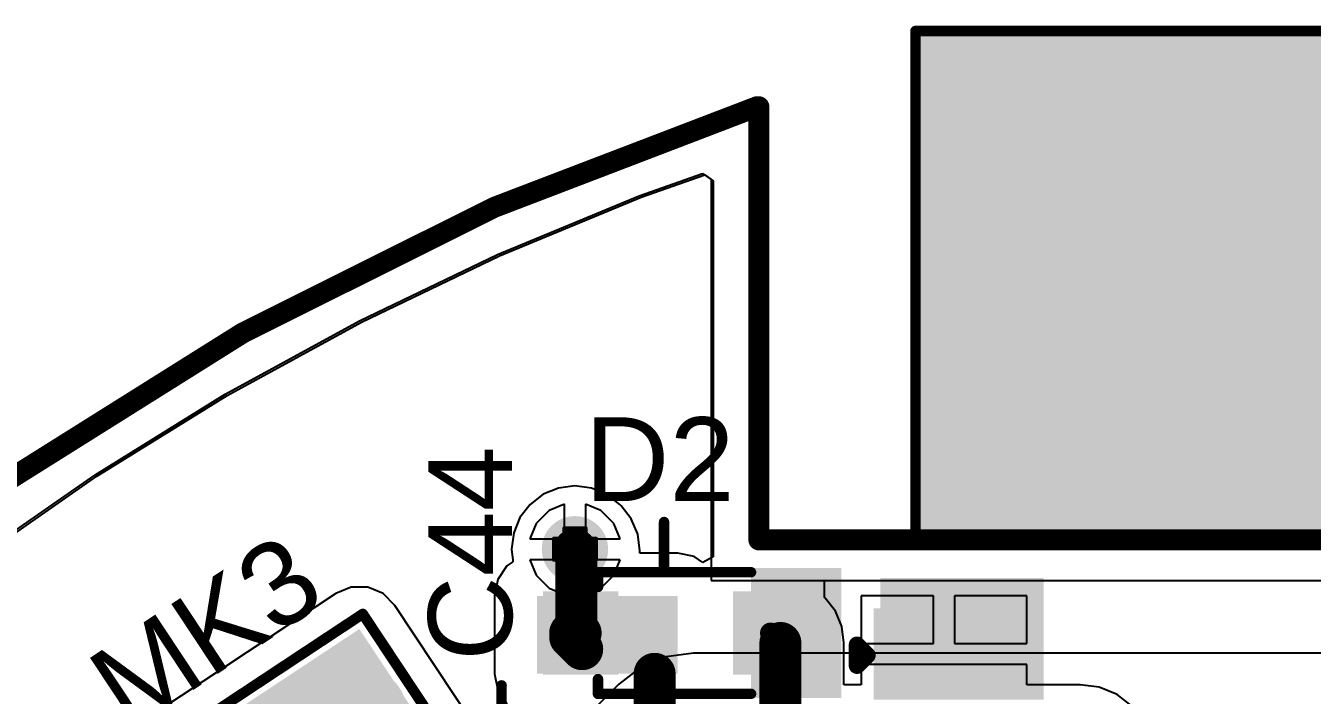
# Model space of a CAD drawing. Header units: inches. Extents: x -60 to 307, y -25 to 134.
# Drawn here: x 3.12 to 18.71, y 47.12 to 55.24 of the extents above; entities that cross this region are included whole.
import ezdxf

# ---------------------------------------------------------------- set-up
doc = ezdxf.new("R2010")
doc.units = ezdxf.units.IN
for name, color, linetype in [('BOARD OUTLINE', 216, 'Continuous'), ('Bottom Layer', 5, 'Continuous'), ('Bottom Solder', 6, 'Continuous'), ('Drill Drawing', 1, 'Continuous'), ('Keep-Out Layer', 6, 'Continuous'), ('Pad Holes', 156, 'Continuous'), ('Top Layer', 1, 'Continuous'), ('Top Overlay', 2, 'Continuous'), ('Top Paste', 8, 'Continuous'), ('Top Solder', 216, 'Continuous'), ('Via Holes', 16, 'Continuous')]:
    doc.layers.add(name, color=color, linetype=linetype)
doc.styles.add('Arial', font='', dxfattribs={"height": 0.2})
doc.styles.get('Arial').set_extended_font_data('Arial')

# ---------------------------------------------------------------- blocks, each defined once
blk = doc.blocks.new('SOD_323_7')
at = {"layer": 'Top Layer'}
for points in [[(-0.75, -0.45), (-1.55, -0.45), (-1.55, 0.45), (-0.75, 0.45)], [(1.55, -0.45), (0.75, -0.45), (0.75, 0.45), (1.55, 0.45)]]:
    blk.add_hatch(color=1, dxfattribs=at).paths.add_polyline_path(points)
at = {"layer": 'Top Overlay'}
for points in [[(-2.007, 0.483), (-0.915, 0.483), (-0.915, 0.787), (-2.007, 0.787)], [(-2.007, -0.508), (-1.575, -0.508), (-1.575, 0.508), (-2.007, 0.508)], [(-2.007, -0.787), (-0.915, -0.787), (-0.915, -0.483), (-2.007, -0.483)]]:
    blk.add_hatch(color=2, dxfattribs=at).paths.add_polyline_path(points)
at = {"layer": 'Top Paste'}
for points in [[(-0.75, -0.45), (-1.55, -0.45), (-1.55, 0.45), (-0.75, 0.45)], [(1.55, -0.45), (0.75, -0.45), (0.75, 0.45), (1.55, 0.45)]]:
    blk.add_hatch(color=8, dxfattribs=at).paths.add_polyline_path(points)
at = {"layer": 'Top Solder'}
for points in [[(-0.695, -0.505), (-1.605, -0.505), (-1.605, 0.505), (-0.695, 0.505)], [(1.605, -0.505), (0.695, -0.505), (0.695, 0.505), (1.605, 0.505)]]:
    blk.add_hatch(color=216, dxfattribs=at).paths.add_polyline_path(points)
at = {"layer": 'Top Overlay'}
for points in [[(0.94, 0.737, 0.127, 0.127, 0), (-0.914, 0.737, 0.127, 0.127, 0)], [(0.94, 0.737, 0.127, 0.127, 0), (0.94, 0.559, 0.127, 0.127, 0)], [(0.94, -0.559, 0.127, 0.127, 0), (0.94, -0.737, 0.127, 0.127, 0)], [(0.94, -0.737, 0.127, 0.127, 0), (-0.914, -0.737, 0.127, 0.127, 0)]]:
    blk.add_lwpolyline(points, format="xyseb", dxfattribs=at)
for points in [[(-0.946, 0.737, 0.0635, 0.0635, 1), (-0.883, 0.737, 0.0635, 0.0635, 1)], [(0.908, 0.737, 0.0635, 0.0635, 1), (0.972, 0.737, 0.0635, 0.0635, 1)], [(0.908, 0.737, 0.0635, 0.0635, 1), (0.972, 0.737, 0.0635, 0.0635, 1)], [(0.908, 0.559, 0.0635, 0.0635, 1), (0.972, 0.559, 0.0635, 0.0635, 1)], [(0.908, -0.559, 0.0635, 0.0635, 1), (0.972, -0.559, 0.0635, 0.0635, 1)], [(-0.946, -0.737, 0.0635, 0.0635, 1), (-0.883, -0.737, 0.0635, 0.0635, 1)], [(0.908, -0.737, 0.0635, 0.0635, 1), (0.972, -0.737, 0.0635, 0.0635, 1)], [(0.908, -0.737, 0.0635, 0.0635, 1), (0.972, -0.737, 0.0635, 0.0635, 1)]]:
    blk.add_lwpolyline(points, format="xyseb", close=True, dxfattribs=at)
blk = doc.blocks.new('41_SMD_M______10')
at = {"layer": 'Keep-Out Layer'}
blk.add_hatch(color=6, dxfattribs=at).paths.add_polyline_path([(-9.042, 10.287), (9.042, 10.287), (9.042, 16.383), (-9.042, 16.383)])
at = {"layer": 'Top Layer'}
blk.add_hatch(color=1, dxfattribs=at).paths.add_polyline_path([(-9.5, 9.33), (-8, 9.33), (-8, 8.43), (-9.5, 8.43)])
at = {"layer": 'Top Overlay'}
for points in [[(-7.671, 11.735), (-6.96, 11.735), (-6.96, 15.9), (-7.671, 15.9)], [(-7.671, 15.367), (-5.207, 15.367), (-5.207, 15.9), (-7.671, 15.9)], [(-5.207, 15.9), (-5.918, 15.9), (-5.918, 11.735), (-5.207, 11.735)], [(-5.283, 15.367), (-2.743, 15.367), (-2.743, 15.9), (-5.283, 15.9)], [(-9.521, 9.362), (-7.541, 9.362), (-7.541, 9.802), (-9.521, 9.802)], [(-7.959, 8.328), (-7.541, 8.328), (-7.541, 9.406), (-7.959, 9.406)]]:
    blk.add_hatch(color=2, dxfattribs=at).paths.add_polyline_path(points)
at = {"layer": 'Top Paste'}
blk.add_hatch(color=8, dxfattribs=at).paths.add_polyline_path([(-9.5, 9.33), (-8, 9.33), (-8, 8.43), (-9.5, 8.43)])
at = {"layer": 'Top Solder'}
blk.add_hatch(color=216, dxfattribs=at).paths.add_polyline_path([(-9.602, 9.432), (-7.898, 9.432), (-7.898, 8.328), (-9.602, 8.328)])
at = {"layer": 'Top Overlay'}
for points in [[(-9.096, 16.434, 0.127, 0.127, 0), (9.091, 16.434, 0.127, 0.127, 0)], [(-9.096, 10.244, 0.127, 0.127, 0), (-9.096, 16.434, 0.127, 0.127, 0)], [(-9.096, 10.244, 0.127, 0.127, 0), (9.086, 10.244, 0.127, 0.127, 0)], [(-9.804, 8.992, 0.2, 0.2, 0), (-9.677, 8.865, 0.2, 0.2, 0)], [(-9.804, 8.738, 0.2, 0.2, 0), (-9.804, 8.992, 0.2, 0.2, 0)], [(-9.804, 8.738, 0.2, 0.2, 0), (-9.677, 8.865, 0.2, 0.2, 0)]]:
    blk.add_lwpolyline(points, format="xyseb", dxfattribs=at)
for points in [[(-9.127, 16.434, 0.0635, 0.0635, 1), (-9.064, 16.434, 0.0635, 0.0635, 1)], [(-9.127, 16.434, 0.0635, 0.0635, 1), (-9.064, 16.434, 0.0635, 0.0635, 1)], [(-9.127, 10.244, 0.0635, 0.0635, 1), (-9.064, 10.244, 0.0635, 0.0635, 1)], [(-9.127, 10.244, 0.0635, 0.0635, 1), (-9.064, 10.244, 0.0635, 0.0635, 1)], [(-9.854, 8.992, 0.1, 0.1, 1), (-9.754, 8.992, 0.1, 0.1, 1)], [(-9.854, 8.992, 0.1, 0.1, 1), (-9.754, 8.992, 0.1, 0.1, 1)], [(-9.727, 8.865, 0.1, 0.1, 1), (-9.627, 8.865, 0.1, 0.1, 1)], [(-9.727, 8.865, 0.1, 0.1, 1), (-9.627, 8.865, 0.1, 0.1, 1)], [(-9.854, 8.738, 0.1, 0.1, 1), (-9.754, 8.738, 0.1, 0.1, 1)], [(-9.854, 8.738, 0.1, 0.1, 1), (-9.754, 8.738, 0.1, 0.1, 1)]]:
    blk.add_lwpolyline(points, format="xyseb", close=True, dxfattribs=at)
blk = doc.blocks.new('SPM0687LR5H_1_26')
at = {"layer": 'Bottom Solder'}
h = blk.add_hatch(color=6, dxfattribs=at)
edge = h.paths.add_edge_path()
edge.add_arc((0, -0.913), 0.102, 0, 360)
at = {"layer": 'Pad Holes'}
h = blk.add_hatch(color=7, dxfattribs=at)
edge = h.paths.add_edge_path()
edge.add_arc((0, -0.913), 0.512, 0, 360)
at = {"layer": 'Top Layer'}
h = blk.add_hatch(color=1, dxfattribs=at)
edge = h.paths.add_edge_path()
edge.add_arc((-1.204, 1.703), 0.45, 0, 360)
h = blk.add_hatch(color=1, dxfattribs=at)
edge = h.paths.add_edge_path()
edge.add_arc((0, 1.703), 0.45, 0, 360)
h = blk.add_hatch(color=1, dxfattribs=at)
edge = h.paths.add_edge_path()
edge.add_arc((1.204, 1.703), 0.45, 0, 360)
h = blk.add_hatch(color=1, dxfattribs=at)
edge = h.paths.add_edge_path()
edge.add_arc((0, -0.913), 0.838, 0, 360)
h = blk.add_hatch(color=1, dxfattribs=at)
edge = h.paths.add_edge_path()
edge.add_arc((-1.204, -1.703), 0.45, 0, 360)
h = blk.add_hatch(color=1, dxfattribs=at)
edge = h.paths.add_edge_path()
edge.add_arc((1.204, -1.703), 0.45, 0, 360)
at = {"layer": 'Top Paste'}
h = blk.add_hatch(color=8, dxfattribs=at)
edge = h.paths.add_edge_path()
edge.add_arc((-1.204, 1.703), 0.45, 0, 360)
h = blk.add_hatch(color=8, dxfattribs=at)
edge = h.paths.add_edge_path()
edge.add_arc((0, 1.703), 0.45, 0, 360)
h = blk.add_hatch(color=8, dxfattribs=at)
edge = h.paths.add_edge_path()
edge.add_arc((1.204, 1.703), 0.45, 0, 360)
h = blk.add_hatch(color=8, dxfattribs=at)
edge = h.paths.add_edge_path()
edge.add_arc((-1.204, -1.703), 0.45, 0, 360)
h = blk.add_hatch(color=8, dxfattribs=at)
edge = h.paths.add_edge_path()
edge.add_arc((1.204, -1.703), 0.45, 0, 360)
at = {"layer": 'Top Solder'}
h = blk.add_hatch(color=216, dxfattribs=at)
edge = h.paths.add_edge_path()
edge.add_arc((-1.204, 1.703), 0.552, 0, 360)
h = blk.add_hatch(color=216, dxfattribs=at)
edge = h.paths.add_edge_path()
edge.add_arc((0, 1.703), 0.552, 0, 360)
h = blk.add_hatch(color=216, dxfattribs=at)
edge = h.paths.add_edge_path()
edge.add_arc((1.204, 1.703), 0.552, 0, 360)
h = blk.add_hatch(color=216, dxfattribs=at)
edge = h.paths.add_edge_path()
edge.add_arc((0, -0.913), 0.94, 0, 360)
h = blk.add_hatch(color=216, dxfattribs=at)
edge = h.paths.add_edge_path()
edge.add_arc((-1.204, -1.703), 0.552, 0, 360)
h = blk.add_hatch(color=216, dxfattribs=at)
edge = h.paths.add_edge_path()
edge.add_arc((1.204, -1.703), 0.552, 0, 360)
at = {"layer": 'Top Overlay'}
for points in [[(-1.88, -2.69, 0.127, 0.127, 0), (-1.88, 2.436, 0.127, 0.127, 0)], [(1.88, 2.436, 0.127, 0.127, 0), (-1.88, 2.436, 0.127, 0.127, 0)], [(1.88, -2.69, 0.127, 0.127, 0), (1.88, 2.436, 0.127, 0.127, 0)], [(-2.032, 1.778, 0.127, 0.127, 0), (-2.159, 1.905, 0.127, 0.127, 0)], [(-2.159, 1.651, 0.127, 0.127, 0), (-2.159, 1.905, 0.127, 0.127, 0)], [(-2.032, 1.778, 0.127, 0.127, 0), (-2.159, 1.651, 0.127, 0.127, 0)], [(1.88, -2.69, 0.127, 0.127, 0), (-1.88, -2.69, 0.127, 0.127, 0)]]:
    blk.add_lwpolyline(points, format="xyseb", dxfattribs=at)
for points in [[(-1.912, 2.436, 0.0635, 0.0635, 1), (-1.848, 2.436, 0.0635, 0.0635, 1)], [(-1.912, 2.436, 0.0635, 0.0635, 1), (-1.848, 2.436, 0.0635, 0.0635, 1)], [(1.848, 2.436, 0.0635, 0.0635, 1), (1.912, 2.436, 0.0635, 0.0635, 1)], [(1.848, 2.436, 0.0635, 0.0635, 1), (1.912, 2.436, 0.0635, 0.0635, 1)], [(-2.191, 1.905, 0.0635, 0.0635, 1), (-2.127, 1.905, 0.0635, 0.0635, 1)], [(-2.191, 1.905, 0.0635, 0.0635, 1), (-2.127, 1.905, 0.0635, 0.0635, 1)], [(-2.064, 1.778, 0.0635, 0.0635, 1), (-2, 1.778, 0.0635, 0.0635, 1)], [(-2.064, 1.778, 0.0635, 0.0635, 1), (-2, 1.778, 0.0635, 0.0635, 1)], [(-2.191, 1.651, 0.0635, 0.0635, 1), (-2.127, 1.651, 0.0635, 0.0635, 1)], [(-2.191, 1.651, 0.0635, 0.0635, 1), (-2.127, 1.651, 0.0635, 0.0635, 1)], [(-1.912, -2.69, 0.0635, 0.0635, 1), (-1.848, -2.69, 0.0635, 0.0635, 1)], [(-1.912, -2.69, 0.0635, 0.0635, 1), (-1.848, -2.69, 0.0635, 0.0635, 1)], [(1.848, -2.69, 0.0635, 0.0635, 1), (1.912, -2.69, 0.0635, 0.0635, 1)], [(1.848, -2.69, 0.0635, 0.0635, 1), (1.912, -2.69, 0.0635, 0.0635, 1)]]:
    blk.add_lwpolyline(points, format="xyseb", close=True, dxfattribs=at)

msp = doc.modelspace()

# ---------------------------------------------------------------- hatches: boundary and pattern name
at = {"layer": 'Bottom Layer'}
h = msp.add_hatch(color=5, dxfattribs=at)
edge = h.paths.add_edge_path()
edge.add_arc((9.779, 48.895), 0.3, 0, 360)
at = {"layer": 'Bottom Solder'}
h = msp.add_hatch(color=6, dxfattribs=at)
edge = h.paths.add_edge_path()
edge.add_arc((9.779, 48.895), 0.402, 0, 360)
at = {"layer": 'Top Layer'}
h = msp.add_hatch(color=1, dxfattribs=at)
edge = h.paths.add_edge_path()
edge.add_arc((9.779, 48.895), 0.3, 0, 360)
for points in [[(9.321, 47.385), (11.024, 47.385), (11.024, 48.329), (9.321, 48.329)], [(7.167, 47.928), (4.261, 46.005), (6.009, 43.364), (8.915, 45.287)]]:
    msp.add_hatch(color=1, dxfattribs=at).paths.add_polyline_path(points)
at = {"layer": 'Top Solder'}
h = msp.add_hatch(color=216, dxfattribs=at)
edge = h.paths.add_edge_path()
edge.add_arc((9.779, 48.895), 0.402, 0, 360)
at = {"layer": 'Via Holes'}
h = msp.add_hatch(color=7, dxfattribs=at)
edge = h.paths.add_edge_path()
edge.add_arc((9.779, 48.895), 0.15, 0, 360)

# ---------------------------------------------------------------- linework, layer by layer
at = {"layer": 'BOARD OUTLINE'}
for points in [[(33.89, 54.238, 0.254, 0.254, -6.230382), (11.984, 54.26, 0.254, 0.254, 0)], [(11.984, 54.26, 0.254, 0.254, 0), (12.008, 54.26, 0.254, 0.254, 0)], [(12.008, 49.008, 0.254, 0.254, 0), (12.008, 54.26, 0.254, 0.254, 0)], [(12.008, 49.008, 0.254, 0.254, 0), (33.884, 49.008, 0.254, 0.254, 0)]]:
    msp.add_lwpolyline(points, format="xyseb", dxfattribs=at)
for points in [[(11.92, 54.26, 0.127, 0.127, 1), (12.047, 54.26, 0.127, 0.127, 1)], [(11.92, 54.26, 0.127, 0.127, 1), (12.047, 54.26, 0.127, 0.127, 1)], [(11.944, 54.26, 0.127, 0.127, 1), (12.071, 54.26, 0.127, 0.127, 1)], [(11.944, 54.26, 0.127, 0.127, 1), (12.071, 54.26, 0.127, 0.127, 1)], [(11.944, 49.008, 0.127, 0.127, 1), (12.071, 49.008, 0.127, 0.127, 1)], [(11.944, 49.008, 0.127, 0.127, 1), (12.071, 49.008, 0.127, 0.127, 1)]]:
    msp.add_lwpolyline(points, format="xyseb", close=True, dxfattribs=at)
at = {"layer": 'Bottom Layer'}
for p, q in [((10.555, 53.18), (11.326, 53.452)), ((11.326, 53.452), (11.43, 53.379)), ((11.43, 53.379), (11.43, 48.514)), ((8.84, 52.468), (10.555, 53.18)), ((7.167, 51.665), (8.84, 52.468)), ((5.539, 50.774), (7.167, 51.665)), ((3.961, 49.795), (5.539, 50.774)), ((2.438, 48.734), (3.961, 49.795)), ((9.652, 49.442), (9.465, 49.365)), ((9.652, 49.022), (9.652, 49.442)), ((10.093, 49.365), (9.906, 49.442)), ((9.906, 49.442), (9.906, 49.022)), ((9.465, 49.365), (9.309, 49.209)), ((10.249, 49.209), (10.093, 49.365)), ((9.309, 49.209), (9.232, 49.022)), ((10.326, 49.022), (10.249, 49.209)), ((9.232, 49.022), (9.652, 49.022)), ((9.906, 49.022), (10.326, 49.022)), ((9.652, 48.768), (9.232, 48.768)), ((9.232, 48.768), (9.309, 48.581)), ((9.652, 48.348), (9.652, 48.768)), ((10.326, 48.768), (9.906, 48.768)), ((9.906, 48.768), (9.906, 48.348)), ((10.249, 48.581), (10.326, 48.768)), ((9.309, 48.581), (9.465, 48.425)), ((10.093, 48.425), (10.249, 48.581)), ((11.43, 48.514), (34.417, 48.514)), ((9.465, 48.425), (9.652, 48.348)), ((9.906, 48.348), (10.093, 48.425)), ((10.885, 47.592), (10.576, 47.464)), ((11.216, 47.636), (10.885, 47.592)), ((33.409, 47.636), (11.216, 47.636)), ((10.576, 47.464), (10.31, 47.261)), ((10.31, 47.261), (4.696, 41.646))]:
    msp.add_line(p, q, dxfattribs=at)
at = {"layer": 'Drill Drawing'}
for points in [[(9.652, 49.022, 0.0508, 0.0508, 0), (9.652, 49.149, 0.0508, 0.0508, 0)], [(9.652, 49.149, 0.0508, 0.0508, 0), (9.906, 49.149, 0.0508, 0.0508, 0)], [(9.906, 49.022, 0.0508, 0.0508, 0), (9.906, 49.149, 0.0508, 0.0508, 0)], [(9.525, 48.768, 0.0508, 0.0508, 0), (9.525, 49.022, 0.0508, 0.0508, 0)], [(9.525, 49.022, 0.0508, 0.0508, 0), (9.652, 49.022, 0.0508, 0.0508, 0)], [(9.906, 49.022, 0.0508, 0.0508, 0), (10.033, 49.022, 0.0508, 0.0508, 0)], [(10.033, 48.768, 0.0508, 0.0508, 0), (10.033, 49.022, 0.0508, 0.0508, 0)], [(9.525, 48.768, 0.0508, 0.0508, 0), (9.652, 48.768, 0.0508, 0.0508, 0)], [(9.652, 48.641, 0.0508, 0.0508, 0), (9.652, 48.768, 0.0508, 0.0508, 0)], [(9.906, 48.768, 0.0508, 0.0508, 0), (10.033, 48.768, 0.0508, 0.0508, 0)], [(9.906, 48.641, 0.0508, 0.0508, 0), (9.906, 48.768, 0.0508, 0.0508, 0)], [(9.652, 48.641, 0.0508, 0.0508, 0), (9.906, 48.641, 0.0508, 0.0508, 0)]]:
    msp.add_lwpolyline(points, format="xyseb", dxfattribs=at)
for points in [[(9.639, 49.149, 0.0254, 0.0254, 1), (9.665, 49.149, 0.0254, 0.0254, 1)], [(9.639, 49.149, 0.0254, 0.0254, 1), (9.665, 49.149, 0.0254, 0.0254, 1)], [(9.893, 49.149, 0.0254, 0.0254, 1), (9.919, 49.149, 0.0254, 0.0254, 1)], [(9.893, 49.149, 0.0254, 0.0254, 1), (9.919, 49.149, 0.0254, 0.0254, 1)], [(9.512, 49.022, 0.0254, 0.0254, 1), (9.538, 49.022, 0.0254, 0.0254, 1)], [(9.512, 49.022, 0.0254, 0.0254, 1), (9.538, 49.022, 0.0254, 0.0254, 1)], [(9.639, 49.022, 0.0254, 0.0254, 1), (9.665, 49.022, 0.0254, 0.0254, 1)], [(9.639, 49.022, 0.0254, 0.0254, 1), (9.665, 49.022, 0.0254, 0.0254, 1)], [(9.893, 49.022, 0.0254, 0.0254, 1), (9.919, 49.022, 0.0254, 0.0254, 1)], [(9.893, 49.022, 0.0254, 0.0254, 1), (9.919, 49.022, 0.0254, 0.0254, 1)], [(10.02, 49.022, 0.0254, 0.0254, 1), (10.046, 49.022, 0.0254, 0.0254, 1)], [(10.02, 49.022, 0.0254, 0.0254, 1), (10.046, 49.022, 0.0254, 0.0254, 1)], [(9.512, 48.768, 0.0254, 0.0254, 1), (9.538, 48.768, 0.0254, 0.0254, 1)], [(9.512, 48.768, 0.0254, 0.0254, 1), (9.538, 48.768, 0.0254, 0.0254, 1)], [(9.639, 48.768, 0.0254, 0.0254, 1), (9.665, 48.768, 0.0254, 0.0254, 1)], [(9.639, 48.768, 0.0254, 0.0254, 1), (9.665, 48.768, 0.0254, 0.0254, 1)], [(9.893, 48.768, 0.0254, 0.0254, 1), (9.919, 48.768, 0.0254, 0.0254, 1)], [(9.893, 48.768, 0.0254, 0.0254, 1), (9.919, 48.768, 0.0254, 0.0254, 1)], [(10.02, 48.768, 0.0254, 0.0254, 1), (10.046, 48.768, 0.0254, 0.0254, 1)], [(10.02, 48.768, 0.0254, 0.0254, 1), (10.046, 48.768, 0.0254, 0.0254, 1)], [(9.639, 48.641, 0.0254, 0.0254, 1), (9.665, 48.641, 0.0254, 0.0254, 1)], [(9.639, 48.641, 0.0254, 0.0254, 1), (9.665, 48.641, 0.0254, 0.0254, 1)], [(9.893, 48.641, 0.0254, 0.0254, 1), (9.919, 48.641, 0.0254, 0.0254, 1)], [(9.893, 48.641, 0.0254, 0.0254, 1), (9.919, 48.641, 0.0254, 0.0254, 1)]]:
    msp.add_lwpolyline(points, format="xyseb", close=True, dxfattribs=at)
at = {"layer": 'Top Layer'}
for p, q in [((10.58, 53.163), (11.352, 53.436)), ((11.352, 53.436), (11.455, 53.363)), ((11.455, 53.363), (11.455, 48.804)), ((8.866, 52.452), (10.58, 53.163)), ((7.192, 51.649), (8.866, 52.452)), ((5.564, 50.757), (7.192, 51.649)), ((3.986, 49.779), (5.564, 50.757)), ((2.464, 48.717), (3.986, 49.779)), ((9.58, 49.637), (9.395, 49.561)), ((9.779, 49.664), (9.58, 49.637)), ((9.978, 49.637), (9.779, 49.664)), ((10.163, 49.561), (9.978, 49.637)), ((9.236, 49.438), (9.113, 49.279)), ((9.395, 49.561), (9.236, 49.438)), ((10.322, 49.438), (10.163, 49.561)), ((10.34, 49.421), (10.322, 49.438)), ((10.462, 49.262), (10.34, 49.421)), ((10.34, 49.421), (10.34, 49.421)), ((9.113, 49.279), (9.037, 49.094)), ((10.539, 49.076), (10.462, 49.262)), ((9.037, 49.094), (9.01, 48.895)), ((10.565, 48.877), (10.539, 49.076)), ((9.01, 48.895), (9.028, 48.761)), ((10.565, 48.847), (10.565, 48.877)), ((11.024, 48.847), (10.565, 48.847)), ((11.222, 48.808), (11.024, 48.847)), ((11.328, 48.736), (11.222, 48.808)), ((11.455, 48.804), (11.328, 48.736)), ((8.955, 48.695), (8.843, 48.527)), ((9.028, 48.744), (8.955, 48.695)), ((9.028, 48.761), (9.028, 48.744)), ((8.843, 48.527), (8.803, 48.329)), ((12.802, 48.31), (12.802, 48.514)), ((12.802, 48.514), (34.442, 48.514)), ((6.881, 48.36), (3.975, 46.437)), ((7.068, 48.437), (6.881, 48.36)), ((7.27, 48.436), (7.068, 48.437)), ((7.456, 48.358), (7.27, 48.436)), ((7.598, 48.214), (7.456, 48.358)), ((8.803, 48.329), (8.803, 47.385)), ((14.123, 48.329), (13.246, 48.329)), ((13.246, 48.329), (13.246, 47.752)), ((14.123, 47.752), (14.123, 48.329)), ((15.254, 48.329), (14.377, 48.329)), ((14.377, 48.329), (14.377, 47.752)), ((15.254, 47.752), (15.254, 48.329)), ((9.347, 45.573), (7.598, 48.214)), ((7.598, 48.214), (7.598, 48.214)), ((12.812, 48.302), (12.802, 48.31)), ((12.934, 48.143), (12.812, 48.302)), ((13.011, 47.958), (12.934, 48.143)), ((13.037, 47.759), (13.011, 47.958)), ((13.037, 47.252), (13.037, 47.759)), ((13.246, 47.752), (14.123, 47.752)), ((14.377, 47.752), (15.254, 47.752)), ((15.254, 47.498), (13.246, 47.498)), ((13.246, 47.498), (13.246, 47.252)), ((15.254, 47.252), (15.254, 47.498)), ((8.803, 47.385), (8.843, 47.187)), ((13.246, 47.252), (13.037, 47.252)), ((15.9, 47.252), (15.254, 47.252)), ((16.132, 47.221), (15.9, 47.252)), ((8.843, 47.187), (8.955, 47.019)), ((16.349, 47.132), (16.132, 47.221)), ((16.534, 46.989), (16.349, 47.132))]:
    msp.add_line(p, q, dxfattribs=at)
for points in [[(9.779, 48.895, 0.508, 0.508, 0), (9.797, 48.877, 0.508, 0.508, 0)], [(9.797, 47.931, 0.508, 0.508, 0), (9.797, 48.877, 0.508, 0.508, 0)], [(9.797, 47.931, 0.508, 0.508, 0), (9.848, 47.879, 0.508, 0.508, 0)], [(9.721, 47.829, 0.508, 0.508, 0), (9.721, 47.879, 0.508, 0.508, 0)], [(9.721, 47.829, 0.508, 0.508, 0), (9.867, 47.683, 0.508, 0.508, 0)], [(12.268, 46.355, 0.508, 0.508, 0), (12.268, 47.759, 0.508, 0.508, 0)], [(12.148, 47.879, 0.254, 0.254, 0), (12.268, 47.759, 0.254, 0.254, 0)], [(10.744, 46.355, 0.508, 0.508, 0), (10.744, 47.385, 0.508, 0.508, 0)]]:
    msp.add_lwpolyline(points, format="xyseb", dxfattribs=at)
for points in [[(9.652, 48.895, 0.254, 0.254, 1), (9.906, 48.895, 0.254, 0.254, 1)], [(9.67, 48.877, 0.254, 0.254, 1), (9.924, 48.877, 0.254, 0.254, 1)], [(9.67, 48.877, 0.254, 0.254, 1), (9.924, 48.877, 0.254, 0.254, 1)], [(9.67, 47.931, 0.254, 0.254, 1), (9.924, 47.931, 0.254, 0.254, 1)], [(9.67, 47.931, 0.254, 0.254, 1), (9.924, 47.931, 0.254, 0.254, 1)], [(9.594, 47.879, 0.254, 0.254, 1), (9.848, 47.879, 0.254, 0.254, 1)], [(9.594, 47.829, 0.254, 0.254, 1), (9.848, 47.829, 0.254, 0.254, 1)], [(9.594, 47.829, 0.254, 0.254, 1), (9.848, 47.829, 0.254, 0.254, 1)], [(9.721, 47.879, 0.254, 0.254, 1), (9.975, 47.879, 0.254, 0.254, 1)], [(12.141, 47.759, 0.254, 0.254, 1), (12.395, 47.759, 0.254, 0.254, 1)], [(9.74, 47.683, 0.254, 0.254, 1), (9.994, 47.683, 0.254, 0.254, 1)], [(12.085, 47.879, 0.127, 0.127, 1), (12.212, 47.879, 0.127, 0.127, 1)], [(12.205, 47.759, 0.127, 0.127, 1), (12.332, 47.759, 0.127, 0.127, 1)], [(10.617, 47.385, 0.254, 0.254, 1), (10.871, 47.385, 0.254, 0.254, 1)]]:
    msp.add_lwpolyline(points, format="xyseb", close=True, dxfattribs=at)
at = {"layer": 'Top Overlay'}
for points in [[(10.858, 48.616, 0.127, 0.127, 0), (10.858, 49.225, 0.127, 0.127, 0)], [(8.89, 46.355, 0.127, 0.127, 0), (8.89, 47.244, 0.127, 0.127, 0)]]:
    msp.add_lwpolyline(points, format="xyseb", dxfattribs=at)
for points in [[(10.827, 49.225, 0.0635, 0.0635, 1), (10.89, 49.225, 0.0635, 0.0635, 1)], [(10.827, 48.616, 0.0635, 0.0635, 1), (10.89, 48.616, 0.0635, 0.0635, 1)], [(8.858, 47.244, 0.0635, 0.0635, 1), (8.922, 47.244, 0.0635, 0.0635, 1)]]:
    msp.add_lwpolyline(points, format="xyseb", close=True, dxfattribs=at)

# ---------------------------------------------------------------- block references
msp.add_blockref('41_SMD_M______10', (23, 38.745))
for name, p, rotation in [('SOD_323_7', (10.998, 47.879), 180), ('SPM0687LR5H_1_26', (7.125, 44.83), 213.5)]:
    msp.add_blockref(name, p, dxfattribs=dict(rotation=rotation))

# ---------------------------------------------------------------- texts
at = {"layer": 'Top Overlay', "style": 'Arial'}
msp.add_text('D2', height=1.016, dxfattribs=at).set_placement((9.898, 49.479))
for s, rotation, p in [('C44', 90, (9.017, 47.541)), ('MK3', 33.5, (4.367, 46.667))]:
    msp.add_text(s, height=1.016, rotation=rotation, dxfattribs=at).set_placement(p)

doc.saveas('drawing.dxf')
